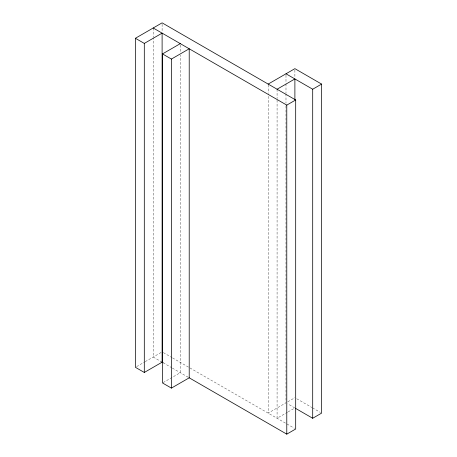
<?xml version="1.0" encoding="UTF-8"?>
<svg xmlns="http://www.w3.org/2000/svg" width="457" height="457" viewBox="0 0 457 457"><rect width="100%" height="100%" fill="white"/><g stroke="black" fill="none" stroke-linecap="round" stroke-linejoin="round"><path stroke-width="0.34" stroke-dasharray="2.29 1.71" d="M136.626 366.605L144.606 361.995M145.223 361.641L162.109 351.89M163.115 382.612L180.309 372.684L180.309 55.063M287.767 401.817L294.891 397.704M287.522 412.237L277.079 418.269L277.079 99.22M288.133 411.883L294.891 407.987L287.767 403.874M296.713 398.755L311.891 407.518M312.497 407.867L320.391 412.425M163.349 352.604L172.003 357.603M172.626 357.962L294.445 428.295M162.109 362.173L153.204 357.031L153.204 37.982M163.103 362.744L171.758 367.742M172.375 368.102L189.215 377.825M294.891 70.087L294.891 77.941M285.985 75.228L285.985 83.083M285.985 83.797L285.985 93.074M285.985 93.788L285.985 103.065M285.985 105.921L285.985 402.846L268.173 413.128L268.173 94.079M277.079 89.224L277.079 98.506M268.173 84.796L268.173 93.365M180.309 45.066L180.309 52.207M162.109 24.278L162.109 32.127M153.204 27.991L153.204 37.268"/><path stroke-width="0.69" d="M135.398 38.274L144.303 43.415L162.109 33.133L162.109 362.173L144.303 372.455L135.398 367.314L135.398 38.274L162.109 22.85L295.685 99.969L295.685 429.009L286.779 434.15L189.072 377.739M162.503 53.92L171.409 59.062L189.215 48.779L189.215 377.825L171.409 388.107L162.503 382.966L162.503 53.92L180.309 43.638M268.173 84.082L294.891 68.659L321.602 84.082L321.602 413.128L312.697 418.269L295.696 408.449M277.079 89.224L294.891 78.941L294.891 99.643M285.985 73.8L312.697 89.224L321.602 84.082M153.204 27.991L286.779 105.11L295.685 99.969M161.864 362.03L163.103 362.744M312.697 89.224L312.697 418.269M286.779 105.11L286.779 434.15M171.409 59.062L171.409 388.107M144.303 43.415L144.303 372.455"/></g></svg>
